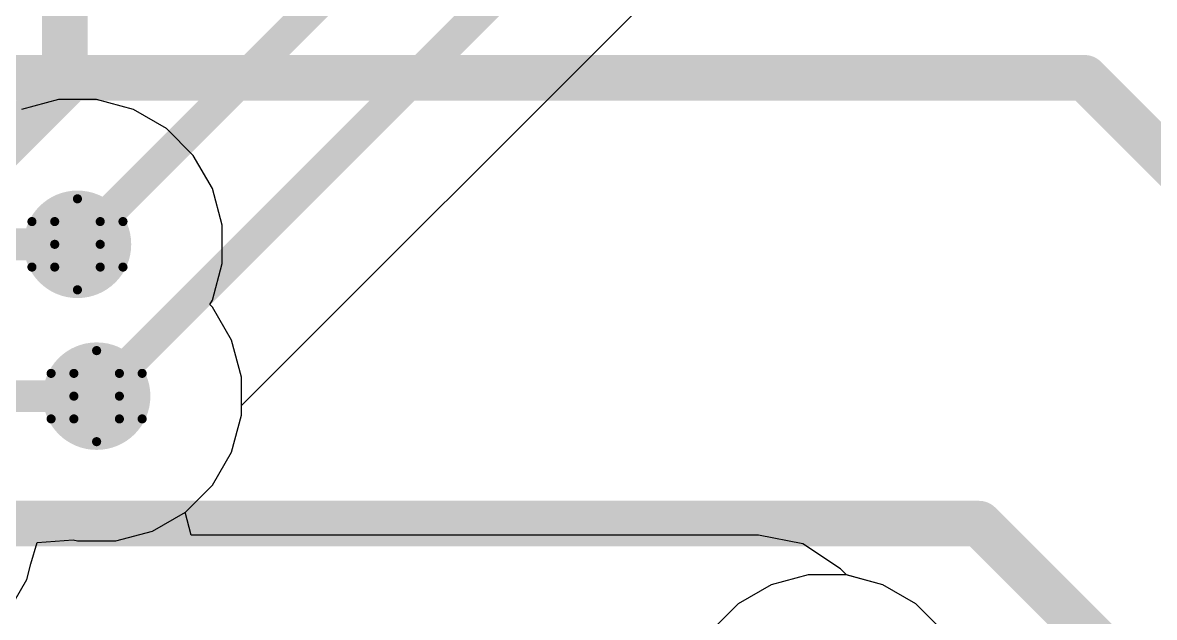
# Model space of a CAD drawing. Header units: inches. Extents: x -3 to 5437, y -3 to 5435.
# Drawn here: x 98.8 to 105.12, y 63.08 to 66.4 of the extents above; entities that cross this region are included whole.
import ezdxf

# ---------------------------------------------------------------- set-up
doc = ezdxf.new("R2010")
doc.units = ezdxf.units.IN
for name, color, linetype in [('Bottom Layer', 5, 'Continuous'), ('Bottom Solder', 6, 'Continuous'), ('Drill Drawing', 1, 'Continuous'), ('GND', 16, 'Continuous'), ('PWR', 76, 'Continuous'), ('Top Layer', 1, 'Continuous'), ('Top Solder', 216, 'Continuous'), ('Via Holes', 16, 'Continuous')]:
    doc.layers.add(name, color=color, linetype=linetype)

msp = doc.modelspace()

# ---------------------------------------------------------------- hatches: boundary and pattern name
at = {"layer": 'Bottom Layer'}
h = msp.add_hatch(color=5, dxfattribs=at)
edge = h.paths.add_edge_path()
edge.add_arc((99.1054, 65.1601), 0.3, 0, 360)
h = msp.add_hatch(color=5, dxfattribs=at)
edge = h.paths.add_edge_path()
edge.add_arc((99.2124, 64.3128), 0.3, 0, 360)
at = {"layer": 'Bottom Solder'}
h = msp.add_hatch(color=6, dxfattribs=at)
edge = h.paths.add_edge_path()
edge.add_arc((99.1054, 65.1601), 0.15, 0, 360)
h = msp.add_hatch(color=6, dxfattribs=at)
edge = h.paths.add_edge_path()
edge.add_arc((99.2124, 64.3128), 0.15, 0, 360)
at = {"layer": 'GND'}
h = msp.add_hatch(color=16, dxfattribs=at)
edge = h.paths.add_edge_path()
edge.add_arc((99.1054, 65.1601), 0.3, 0, 360)
h = msp.add_hatch(color=16, dxfattribs=at)
edge = h.paths.add_edge_path()
edge.add_arc((99.2124, 64.3128), 0.3, 0, 360)
at = {"layer": 'PWR'}
h = msp.add_hatch(color=76, dxfattribs=at)
edge = h.paths.add_edge_path()
edge.add_arc((99.1054, 65.1601), 0.3, 0, 360)
h = msp.add_hatch(color=76, dxfattribs=at)
edge = h.paths.add_edge_path()
edge.add_arc((99.2124, 64.3128), 0.3, 0, 360)
at = {"layer": 'Top Layer'}
h = msp.add_hatch(color=1, dxfattribs=at)
edge = h.paths.add_edge_path()
edge.add_arc((99.1054, 65.1601), 0.3, 0, 360)
h = msp.add_hatch(color=1, dxfattribs=at)
edge = h.paths.add_edge_path()
edge.add_arc((99.2124, 64.3128), 0.3, 0, 360)
at = {"layer": 'Top Solder'}
h = msp.add_hatch(color=216, dxfattribs=at)
edge = h.paths.add_edge_path()
edge.add_arc((99.1054, 65.1601), 0.15, 0, 360)
h = msp.add_hatch(color=216, dxfattribs=at)
edge = h.paths.add_edge_path()
edge.add_arc((99.2124, 64.3128), 0.15, 0, 360)
at = {"layer": 'Via Holes'}
h = msp.add_hatch(color=7, dxfattribs=at)
edge = h.paths.add_edge_path()
edge.add_arc((99.1054, 65.1601), 0.15, 0, 360)
h = msp.add_hatch(color=7, dxfattribs=at)
edge = h.paths.add_edge_path()
edge.add_arc((99.2124, 64.3128), 0.15, 0, 360)

# ---------------------------------------------------------------- linework, layer by layer
at = {"layer": 'Bottom Layer'}
for points in [[(97.1824, 66.0893, 0.254, 0.254, 0), (104.7269, 66.0893, 0.254, 0.254, 0)], [(104.7269, 66.0893, 0.254, 0.254, 0), (105.2467, 65.5695, 0.254, 0.254, 0)], [(95.6371, 65.1601, 0.1778, 0.1778, 0), (99.1054, 65.1601, 0.1778, 0.1778, 0)], [(95.9022, 64.3128, 0.1778, 0.1778, 0), (99.2124, 64.3128, 0.1778, 0.1778, 0)], [(98.0694, 63.6016, 0.254, 0.254, 0), (104.1373, 63.6016, 0.254, 0.254, 0)], [(104.1373, 63.6016, 0.254, 0.254, 0), (104.8149, 62.924, 0.254, 0.254, 0)]]:
    msp.add_lwpolyline(points, format="xyseb", dxfattribs=at)
for points in [[(104.6634, 66.0893, 0.127, 0.127, 1), (104.7904, 66.0893, 0.127, 0.127, 1)], [(104.6634, 66.0893, 0.127, 0.127, 1), (104.7904, 66.0893, 0.127, 0.127, 1)], [(99.0609, 65.1601, 0.0889, 0.0889, 1), (99.1498, 65.1601, 0.0889, 0.0889, 1)], [(99.168, 64.3128, 0.0889, 0.0889, 1), (99.2569, 64.3128, 0.0889, 0.0889, 1)], [(104.0738, 63.6016, 0.127, 0.127, 1), (104.2008, 63.6016, 0.127, 0.127, 1)], [(104.0738, 63.6016, 0.127, 0.127, 1), (104.2008, 63.6016, 0.127, 0.127, 1)]]:
    msp.add_lwpolyline(points, format="xyseb", close=True, dxfattribs=at)
at = {"layer": 'Drill Drawing'}
for points in [[(98.9784, 65.2871, 0.0508, 0.0508, 0), (99.1054, 65.4141, 0.0508, 0.0508, 0)], [(99.1054, 65.4141, 0.0508, 0.0508, 0), (99.2324, 65.2871, 0.0508, 0.0508, 0)], [(98.8514, 65.2871, 0.0508, 0.0508, 0), (98.9784, 65.1601, 0.0508, 0.0508, 0)], [(98.8514, 65.2871, 0.0508, 0.0508, 0), (98.9784, 65.2871, 0.0508, 0.0508, 0)], [(99.2324, 65.2871, 0.0508, 0.0508, 0), (99.3594, 65.2871, 0.0508, 0.0508, 0)], [(99.2324, 65.1601, 0.0508, 0.0508, 0), (99.3594, 65.2871, 0.0508, 0.0508, 0)], [(98.8514, 65.0331, 0.0508, 0.0508, 0), (98.9784, 65.1601, 0.0508, 0.0508, 0)], [(99.2324, 65.1601, 0.0508, 0.0508, 0), (99.3594, 65.0331, 0.0508, 0.0508, 0)], [(98.8514, 65.0331, 0.0508, 0.0508, 0), (98.9784, 65.0331, 0.0508, 0.0508, 0)], [(98.9784, 65.0331, 0.0508, 0.0508, 0), (99.1054, 64.9061, 0.0508, 0.0508, 0)], [(99.1054, 64.9061, 0.0508, 0.0508, 0), (99.2324, 65.0331, 0.0508, 0.0508, 0)], [(99.2324, 65.0331, 0.0508, 0.0508, 0), (99.3594, 65.0331, 0.0508, 0.0508, 0)], [(99.0854, 64.4398, 0.0508, 0.0508, 0), (99.2124, 64.5668, 0.0508, 0.0508, 0)], [(99.2124, 64.5668, 0.0508, 0.0508, 0), (99.3394, 64.4398, 0.0508, 0.0508, 0)], [(98.9584, 64.4398, 0.0508, 0.0508, 0), (99.0854, 64.3128, 0.0508, 0.0508, 0)], [(98.9584, 64.4398, 0.0508, 0.0508, 0), (99.0854, 64.4398, 0.0508, 0.0508, 0)], [(99.3394, 64.4398, 0.0508, 0.0508, 0), (99.4664, 64.4398, 0.0508, 0.0508, 0)], [(99.3394, 64.3128, 0.0508, 0.0508, 0), (99.4664, 64.4398, 0.0508, 0.0508, 0)], [(98.9584, 64.1858, 0.0508, 0.0508, 0), (99.0854, 64.3128, 0.0508, 0.0508, 0)], [(99.3394, 64.3128, 0.0508, 0.0508, 0), (99.4664, 64.1858, 0.0508, 0.0508, 0)], [(98.9584, 64.1858, 0.0508, 0.0508, 0), (99.0854, 64.1858, 0.0508, 0.0508, 0)], [(99.0854, 64.1858, 0.0508, 0.0508, 0), (99.2124, 64.0588, 0.0508, 0.0508, 0)], [(99.2124, 64.0588, 0.0508, 0.0508, 0), (99.3394, 64.1858, 0.0508, 0.0508, 0)], [(99.3394, 64.1858, 0.0508, 0.0508, 0), (99.4664, 64.1858, 0.0508, 0.0508, 0)]]:
    msp.add_lwpolyline(points, format="xyseb", dxfattribs=at)
for points in [[(99.0927, 65.4141, 0.0254, 0.0254, 1), (99.1181, 65.4141, 0.0254, 0.0254, 1)], [(99.0927, 65.4141, 0.0254, 0.0254, 1), (99.1181, 65.4141, 0.0254, 0.0254, 1)], [(98.8387, 65.2871, 0.0254, 0.0254, 1), (98.8641, 65.2871, 0.0254, 0.0254, 1)], [(98.8387, 65.2871, 0.0254, 0.0254, 1), (98.8641, 65.2871, 0.0254, 0.0254, 1)], [(98.9657, 65.2871, 0.0254, 0.0254, 1), (98.9911, 65.2871, 0.0254, 0.0254, 1)], [(98.9657, 65.2871, 0.0254, 0.0254, 1), (98.9911, 65.2871, 0.0254, 0.0254, 1)], [(99.2197, 65.2871, 0.0254, 0.0254, 1), (99.2451, 65.2871, 0.0254, 0.0254, 1)], [(99.2197, 65.2871, 0.0254, 0.0254, 1), (99.2451, 65.2871, 0.0254, 0.0254, 1)], [(99.3467, 65.2871, 0.0254, 0.0254, 1), (99.3721, 65.2871, 0.0254, 0.0254, 1)], [(99.3467, 65.2871, 0.0254, 0.0254, 1), (99.3721, 65.2871, 0.0254, 0.0254, 1)], [(98.9657, 65.1601, 0.0254, 0.0254, 1), (98.9911, 65.1601, 0.0254, 0.0254, 1)], [(98.9657, 65.1601, 0.0254, 0.0254, 1), (98.9911, 65.1601, 0.0254, 0.0254, 1)], [(99.2197, 65.1601, 0.0254, 0.0254, 1), (99.2451, 65.1601, 0.0254, 0.0254, 1)], [(99.2197, 65.1601, 0.0254, 0.0254, 1), (99.2451, 65.1601, 0.0254, 0.0254, 1)], [(98.8387, 65.0331, 0.0254, 0.0254, 1), (98.8641, 65.0331, 0.0254, 0.0254, 1)], [(98.8387, 65.0331, 0.0254, 0.0254, 1), (98.8641, 65.0331, 0.0254, 0.0254, 1)], [(98.9657, 65.0331, 0.0254, 0.0254, 1), (98.9911, 65.0331, 0.0254, 0.0254, 1)], [(98.9657, 65.0331, 0.0254, 0.0254, 1), (98.9911, 65.0331, 0.0254, 0.0254, 1)], [(99.2197, 65.0331, 0.0254, 0.0254, 1), (99.2451, 65.0331, 0.0254, 0.0254, 1)], [(99.2197, 65.0331, 0.0254, 0.0254, 1), (99.2451, 65.0331, 0.0254, 0.0254, 1)], [(99.3467, 65.0331, 0.0254, 0.0254, 1), (99.3721, 65.0331, 0.0254, 0.0254, 1)], [(99.3467, 65.0331, 0.0254, 0.0254, 1), (99.3721, 65.0331, 0.0254, 0.0254, 1)], [(99.0927, 64.9061, 0.0254, 0.0254, 1), (99.1181, 64.9061, 0.0254, 0.0254, 1)], [(99.0927, 64.9061, 0.0254, 0.0254, 1), (99.1181, 64.9061, 0.0254, 0.0254, 1)], [(99.1997, 64.5668, 0.0254, 0.0254, 1), (99.2251, 64.5668, 0.0254, 0.0254, 1)], [(99.1997, 64.5668, 0.0254, 0.0254, 1), (99.2251, 64.5668, 0.0254, 0.0254, 1)], [(98.9457, 64.4398, 0.0254, 0.0254, 1), (98.9711, 64.4398, 0.0254, 0.0254, 1)], [(98.9457, 64.4398, 0.0254, 0.0254, 1), (98.9711, 64.4398, 0.0254, 0.0254, 1)], [(99.0727, 64.4398, 0.0254, 0.0254, 1), (99.0981, 64.4398, 0.0254, 0.0254, 1)], [(99.0727, 64.4398, 0.0254, 0.0254, 1), (99.0981, 64.4398, 0.0254, 0.0254, 1)], [(99.3267, 64.4398, 0.0254, 0.0254, 1), (99.3521, 64.4398, 0.0254, 0.0254, 1)], [(99.3267, 64.4398, 0.0254, 0.0254, 1), (99.3521, 64.4398, 0.0254, 0.0254, 1)], [(99.4537, 64.4398, 0.0254, 0.0254, 1), (99.4791, 64.4398, 0.0254, 0.0254, 1)], [(99.4537, 64.4398, 0.0254, 0.0254, 1), (99.4791, 64.4398, 0.0254, 0.0254, 1)], [(99.0727, 64.3128, 0.0254, 0.0254, 1), (99.0981, 64.3128, 0.0254, 0.0254, 1)], [(99.0727, 64.3128, 0.0254, 0.0254, 1), (99.0981, 64.3128, 0.0254, 0.0254, 1)], [(99.3267, 64.3128, 0.0254, 0.0254, 1), (99.3521, 64.3128, 0.0254, 0.0254, 1)], [(99.3267, 64.3128, 0.0254, 0.0254, 1), (99.3521, 64.3128, 0.0254, 0.0254, 1)], [(98.9457, 64.1858, 0.0254, 0.0254, 1), (98.9711, 64.1858, 0.0254, 0.0254, 1)], [(98.9457, 64.1858, 0.0254, 0.0254, 1), (98.9711, 64.1858, 0.0254, 0.0254, 1)], [(99.0727, 64.1858, 0.0254, 0.0254, 1), (99.0981, 64.1858, 0.0254, 0.0254, 1)], [(99.0727, 64.1858, 0.0254, 0.0254, 1), (99.0981, 64.1858, 0.0254, 0.0254, 1)], [(99.3267, 64.1858, 0.0254, 0.0254, 1), (99.3521, 64.1858, 0.0254, 0.0254, 1)], [(99.3267, 64.1858, 0.0254, 0.0254, 1), (99.3521, 64.1858, 0.0254, 0.0254, 1)], [(99.4537, 64.1858, 0.0254, 0.0254, 1), (99.4791, 64.1858, 0.0254, 0.0254, 1)], [(99.4537, 64.1858, 0.0254, 0.0254, 1), (99.4791, 64.1858, 0.0254, 0.0254, 1)], [(99.1997, 64.0588, 0.0254, 0.0254, 1), (99.2251, 64.0588, 0.0254, 0.0254, 1)], [(99.1997, 64.0588, 0.0254, 0.0254, 1), (99.2251, 64.0588, 0.0254, 0.0254, 1)]]:
    msp.add_lwpolyline(points, format="xyseb", close=True, dxfattribs=at)
at = {"layer": 'GND'}
for p, q in [((98.999, 65.9681), (98.7935, 65.913)), ((99.2118, 65.9681), (98.999, 65.9681)), ((99.4173, 65.913), (99.2118, 65.9681)), ((99.6015, 65.8066), (99.4173, 65.913)), ((99.752, 65.6562), (99.6015, 65.8066)), ((99.8583, 65.4719), (99.752, 65.6562)), ((99.9134, 65.2664), (99.8583, 65.4719)), ((99.9134, 65.0537), (99.9134, 65.2664)), ((99.8583, 64.8482), (99.9134, 65.0537)), ((99.8442, 64.8237), (99.8583, 64.8482)), ((99.859, 64.8089), (99.8442, 64.8237)), ((99.9653, 64.6247), (99.859, 64.8089)), ((100.0204, 64.4192), (99.9653, 64.6247)), ((100.0204, 64.2064), (100.0204, 64.4192)), ((99.9653, 64.0009), (100.0204, 64.2064)), ((99.859, 63.8167), (99.9653, 64.0009)), ((99.7085, 63.6662), (99.859, 63.8167)), ((99.5243, 63.5599), (99.7085, 63.6662)), ((99.3188, 63.5048), (99.5243, 63.5599)), ((98.8459, 63.3777), (98.8812, 63.4955)), ((98.8812, 63.4955), (99.0806, 63.5116)), ((99.0806, 63.5116), (99.106, 63.5048)), ((99.106, 63.5048), (99.3188, 63.5048)), ((98.8223, 63.2897), (98.8459, 63.3777)), ((98.716, 63.1055), (98.8223, 63.2897)), ((103.1825, 63.3156), (102.977, 63.2605)), ((103.3952, 63.3156), (103.1825, 63.3156)), ((103.6007, 63.2605), (103.3952, 63.3156)), ((102.977, 63.2605), (102.7927, 63.1542)), ((103.785, 63.1542), (103.6007, 63.2605)), ((102.7927, 63.1542), (102.6423, 63.0037)), ((103.9354, 63.0037), (103.785, 63.1542))]:
    msp.add_line(p, q, dxfattribs=at)
at = {"layer": 'PWR'}
for p, q in [((98.999, 65.9681), (98.7935, 65.913)), ((99.2118, 65.9681), (98.999, 65.9681)), ((99.4173, 65.913), (99.2118, 65.9681)), ((99.6015, 65.8066), (99.4173, 65.913)), ((99.752, 65.6562), (99.6015, 65.8066)), ((99.8583, 65.4719), (99.752, 65.6562)), ((99.9134, 65.2664), (99.8583, 65.4719)), ((99.9134, 65.0537), (99.9134, 65.2664)), ((99.8583, 64.8482), (99.9134, 65.0537)), ((99.8442, 64.8237), (99.8583, 64.8482)), ((99.859, 64.8089), (99.8442, 64.8237)), ((99.9653, 64.6247), (99.859, 64.8089)), ((100.0204, 64.4192), (99.9653, 64.6247)), ((100.0204, 64.2064), (100.0204, 64.4192)), ((99.9653, 64.0009), (100.0204, 64.2064)), ((99.859, 63.8167), (99.9653, 64.0009)), ((99.7085, 63.6662), (99.859, 63.8167)), ((99.5243, 63.5599), (99.7085, 63.6662)), ((99.3188, 63.5048), (99.5243, 63.5599)), ((98.8459, 63.3777), (98.8812, 63.4955)), ((98.8812, 63.4955), (99.0806, 63.5116)), ((99.0806, 63.5116), (99.106, 63.5048)), ((99.106, 63.5048), (99.3188, 63.5048)), ((98.8223, 63.2897), (98.8459, 63.3777)), ((98.716, 63.1055), (98.8223, 63.2897))]:
    msp.add_line(p, q, dxfattribs=at)
at = {"layer": 'Top Layer'}
for p, q in [((100.0204, 64.2601), (106.4012, 70.6409)), ((100.0204, 64.2064), (100.0204, 64.2601)), ((99.9653, 64.0009), (100.0204, 64.2064)), ((99.859, 63.8167), (99.9653, 64.0009)), ((99.7085, 63.6662), (99.859, 63.8167)), ((99.7061, 63.6648), (99.7085, 63.6662)), ((99.7401, 63.5378), (99.7061, 63.6648)), ((102.906, 63.5378), (99.7401, 63.5378)), ((103.1538, 63.4886), (102.906, 63.5378)), ((103.3639, 63.3482), (103.1538, 63.4886)), ((103.3969, 63.3152), (103.3639, 63.3482)), ((103.6007, 63.2605), (103.3969, 63.3152)), ((103.785, 63.1542), (103.6007, 63.2605)), ((103.9354, 63.0037), (103.785, 63.1542))]:
    msp.add_line(p, q, dxfattribs=at)
for points in [[(99.0346, 66.0523, 0.254, 0.254, 0), (99.0346, 73.8632, 0.254, 0.254, 0)], [(99.1054, 65.1601, 0.1778, 0.1778, 0), (105.4708, 71.5255, 0.1778, 0.1778, 0)], [(99.2124, 64.3128, 0.1778, 0.1778, 0), (105.9708, 71.0712, 0.1778, 0.1778, 0)], [(98.2115, 65.2293, 0.254, 0.254, 0), (99.0346, 66.0523, 0.254, 0.254, 0)]]:
    msp.add_lwpolyline(points, format="xyseb", dxfattribs=at)
for points in [[(98.9711, 66.0523, 0.127, 0.127, 1), (99.0981, 66.0523, 0.127, 0.127, 1)], [(98.9711, 66.0523, 0.127, 0.127, 1), (99.0981, 66.0523, 0.127, 0.127, 1)], [(99.0609, 65.1601, 0.0889, 0.0889, 1), (99.1498, 65.1601, 0.0889, 0.0889, 1)], [(99.168, 64.3128, 0.0889, 0.0889, 1), (99.2569, 64.3128, 0.0889, 0.0889, 1)]]:
    msp.add_lwpolyline(points, format="xyseb", close=True, dxfattribs=at)

doc.saveas('drawing.dxf')
